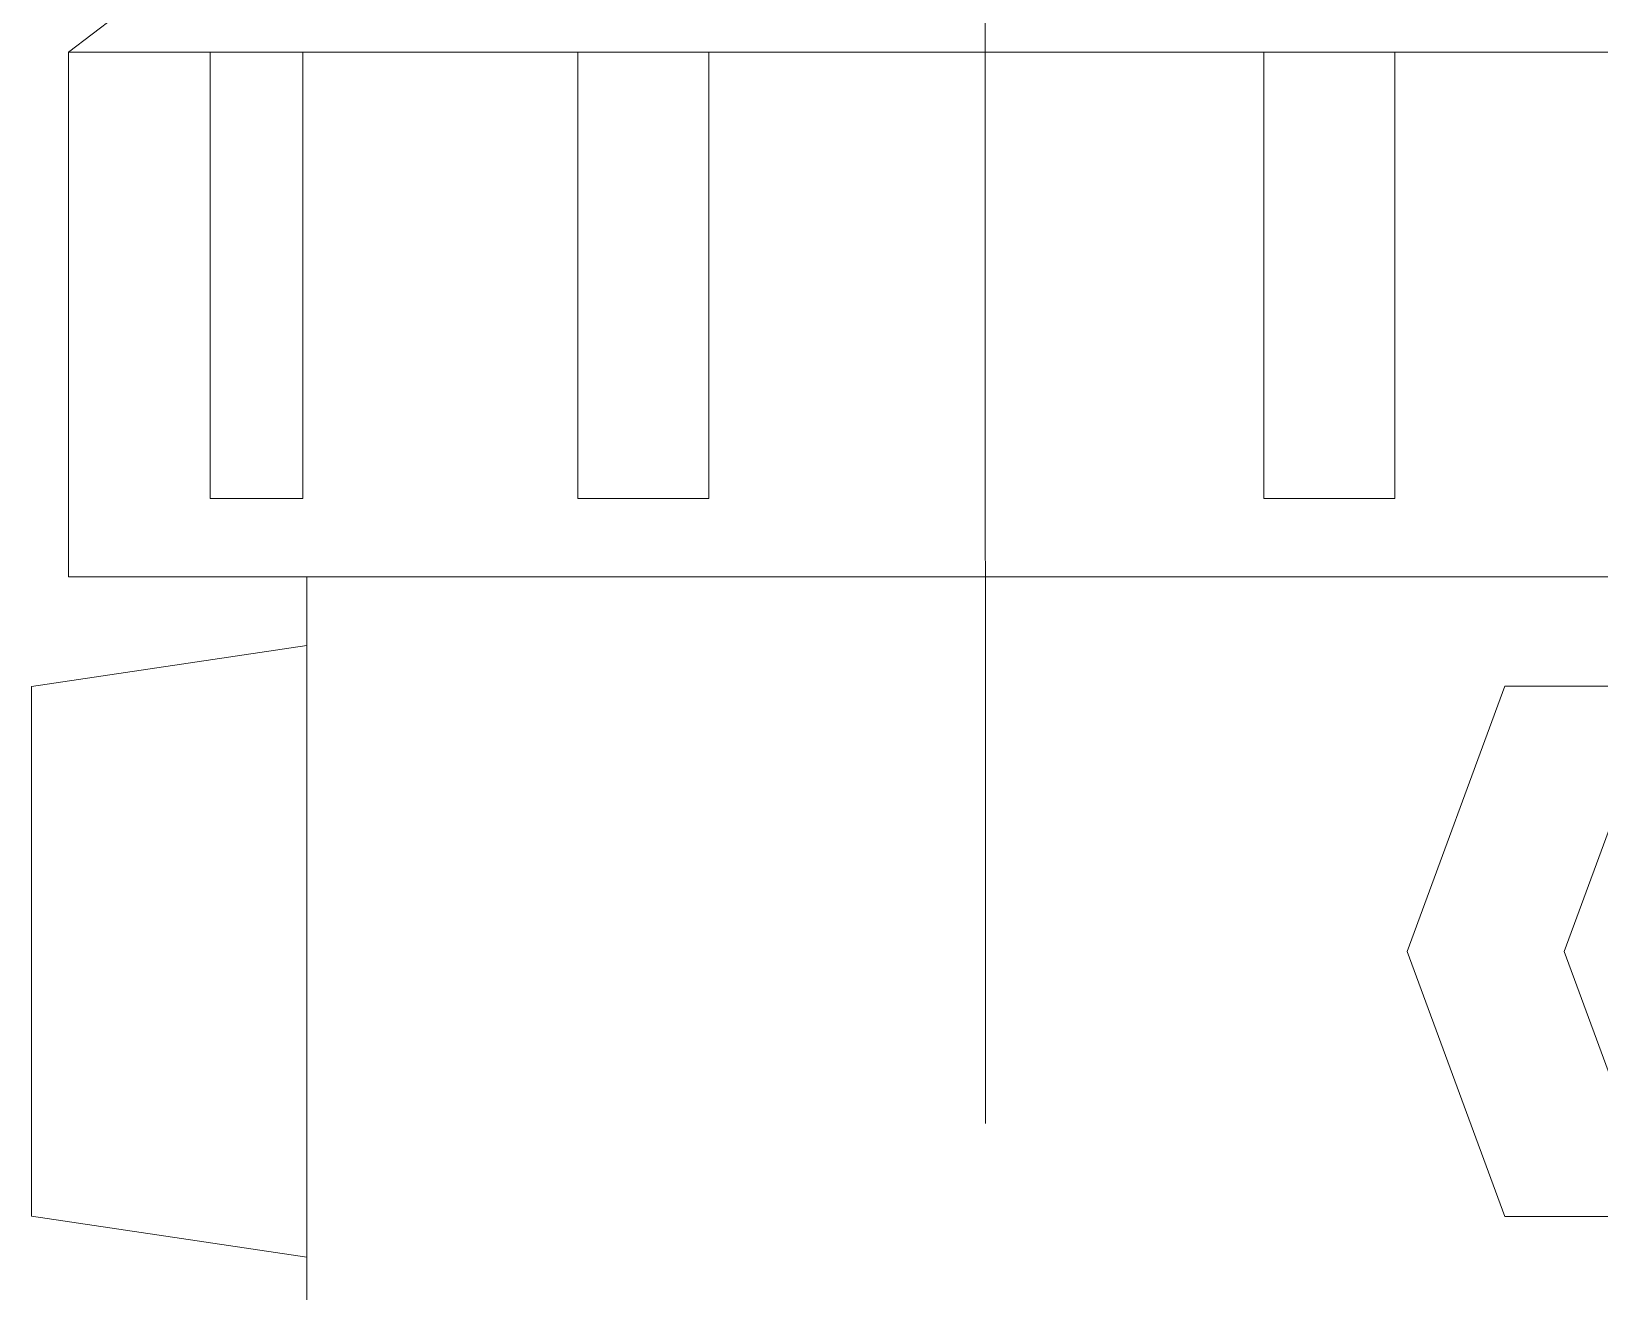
# Model space of a CAD drawing. Header units: millimetres. Extents: x 3795014 to 4300160, y 3869364 to 4016788.
# Drawn here: x 4228909 to 4229009.3, y 3923101.8 to 3923182.3 of the extents above; entities that cross this region are included whole.
import ezdxf

# ---------------------------------------------------------------- set-up
doc = ezdxf.new("R2010")
doc.units = ezdxf.units.MM
doc.linetypes.add('CENTER', pattern=[2, 1.25, -0.25, 0.25, -0.25])
doc.layers.add('Дополнительная', color=7, linetype='Continuous', lineweight=18)

msp = doc.modelspace()

# ---------------------------------------------------------------- linework, layer by layer
at = {"layer": 'Дополнительная', "linetype": 'CENTER', "ltscale": 100}
msp.add_line((4228969.61, 3924837.49, 0), (4228970.1, 3922827.74, 0), dxfattribs=at)
at = {"layer": 'Дополнительная'}
for p, q in [((4228911.43, 3923180.95, 0), (4228918.87, 3923186.63, 0)), ((4228911.43, 3923147.42, 0), (4228911.43, 3923180.95, 0)), ((4228911.43, 3923180.95, 0), (4229028.76, 3923180.95, 0)), ((4228920.47, 3923152.42, 0), (4228920.47, 3923180.95, 0)), ((4228926.4, 3923180.95, 0), (4228926.4, 3923152.42, 0)), ((4228943.98, 3923152.42, 0), (4228943.98, 3923180.95, 0)), ((4228952.36, 3923180.95, 0), (4228952.36, 3923152.42, 0)), ((4228987.83, 3923180.95, 0), (4228987.83, 3923152.42, 0)), ((4228996.21, 3923152.42, 0), (4228996.21, 3923180.95, 0)), ((4228926.4, 3923152.42, 0), (4228920.47, 3923152.42, 0)), ((4228952.36, 3923152.42, 0), (4228943.98, 3923152.42, 0)), ((4228987.83, 3923152.42, 0), (4228996.21, 3923152.42, 0)), ((4229028.76, 3923147.42, 0), (4228911.43, 3923147.42, 0)), ((4228926.66, 3923112.28, 0), (4228926.66, 3923147.42, 0)), ((4228926.66, 3923143.04, 0), (4228909.05, 3923140.41, 0)), ((4228909.05, 3923140.41, 0), (4228909.05, 3923106.57, 0)), ((4229003.24, 3923140.44, 0), (4228996.99, 3923123.49, 0)), ((4229058.52, 3923140.44, 0), (4229003.24, 3923140.44, 0)), ((4229010.64, 3923133.31, 0), (4229007.02, 3923123.49, 0)), ((4228996.99, 3923123.49, 0), (4229003.24, 3923106.55, 0)), ((4229010.64, 3923113.68, 0), (4229007.02, 3923123.49, 0)), ((4228926.66, 3923099.57, 0), (4228926.66, 3923112.28, 0)), ((4228926.66, 3923103.95, 0), (4228909.05, 3923106.57, 0)), ((4229056.21, 3923106.55, 0), (4229003.24, 3923106.55, 0))]:
    msp.add_line(p, q, dxfattribs=at)

doc.saveas('drawing.dxf')
